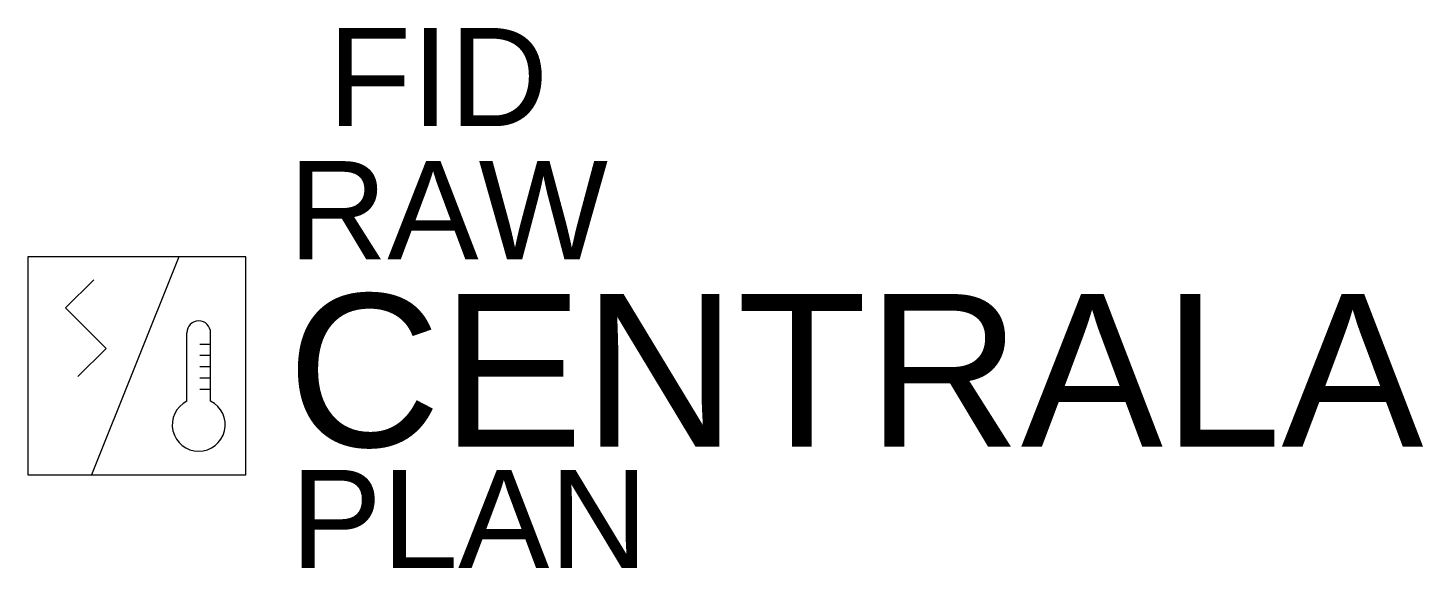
# Model space of a CAD drawing. Header units: millimetres. Extents: x -200 to 2361, y -371 to 620.
import ezdxf
from ezdxf.enums import TextEntityAlignment as Align

# ---------------------------------------------------------------- set-up
doc = ezdxf.new("R2010")
doc.units = ezdxf.units.MM
doc.header["$LTSCALE"] = 0.25
doc.styles.add('opis_czujki', font='arial.ttf')
doc.styles.add('opis_czujki_2', font='arial.ttf')

msp = doc.modelspace()

# ---------------------------------------------------------------- linework, layer by layer
for p, q in [((-79, 157.8), (-130.7, 106.2)), ((-130.7, 106.2), (-56.4, 31.9)), ((91.8, -64.6), (91.8, 60.6)), ((135.3, -64.6), (135.3, 60.6)), ((-108.1, -19.8), (-56.4, 31.9)), ((135.3, 39.2), (115.5, 39.2)), ((135.3, 18.6), (115.5, 18.6)), ((135.3, -2), (115.5, -2)), ((135.3, -22.6), (115.5, -22.6)), ((135.3, -43.2), (115.5, -43.2))]:
    msp.add_line(p, q)
msp.add_lwpolyline([(-200, -200), (200, -200), (200, 200), (-200, 200)], close=True)
msp.add_lwpolyline([(76.8, 200), (-83.1, -200)])
for centre, radius, start, end in [((113.6, 60.6), 21.8, 0, 180), ((113.6, -108.1), 48.6, 116.5786, 63.4214)]:
    msp.add_arc(centre, radius, start, end)

# ---------------------------------------------------------------- texts
at = {"style": 'opis_czujki_2', "flags": 9}
msp.add_attdef('FID', text='XX', height=180, dxfattribs=at).set_placement((552.8, 529.5), align=Align.MIDDLE_CENTER)
for tag, p, height, style, flags in [('RAW', (278.2, 195.3), 180, 'opis_czujki_2', 9), ('CENTRALA', (275.8, -148.4), 280, 'opis_czujki', 8), ('PLAN', (282.2, -370.9), 180, 'opis_czujki_2', 9)]:
    msp.add_attdef(tag, p, 'xx', height=height, dxfattribs=dict(style=style, flags=flags))

doc.saveas('drawing.dxf')
